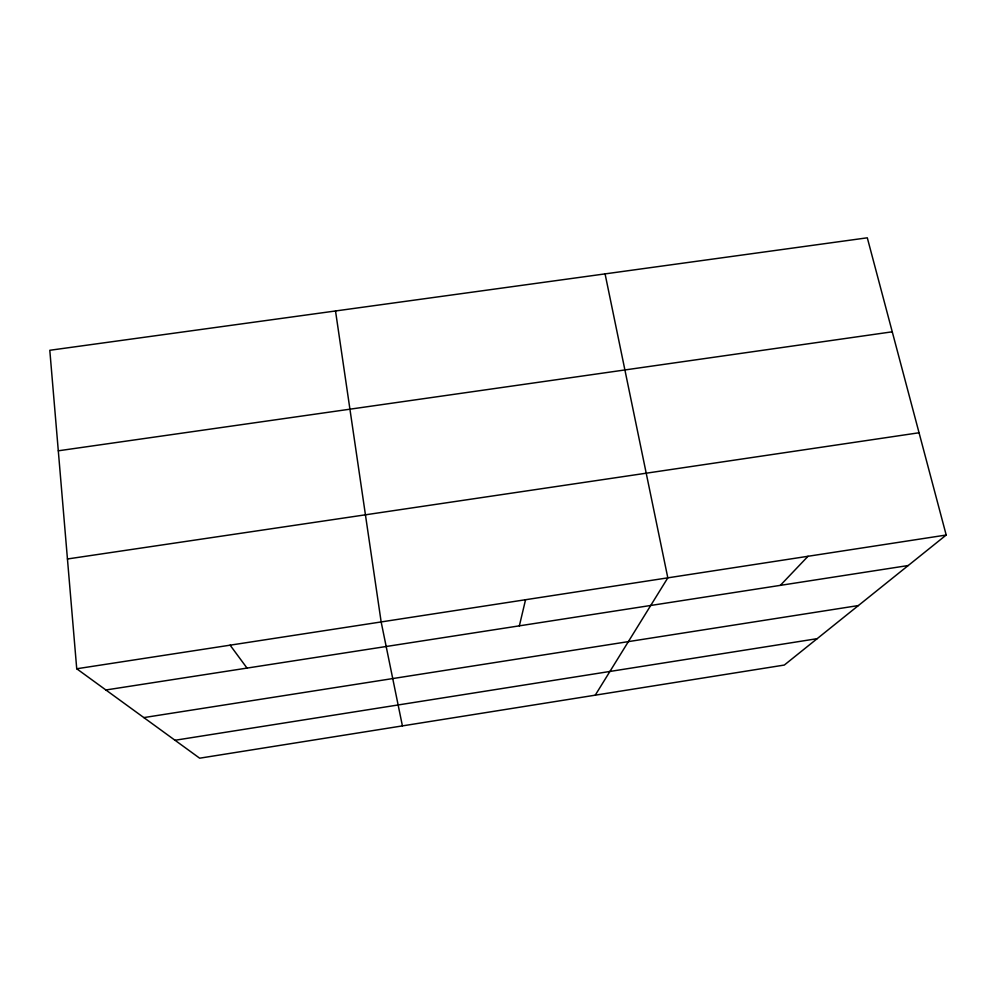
<?xml version="1.0" encoding="UTF-8"?>
<svg xmlns="http://www.w3.org/2000/svg" width="996" height="996" viewBox="0 0 996 996"><rect width="100%" height="100%" fill="white"/><g stroke="black" fill="none" stroke-linecap="round" stroke-linejoin="round"><path stroke-width="1.49" d="M519.364 625.849L525.552 599.729M595.247 695.171L667.818 577.842L605.07 273.888M780.341 585.362L808.03 556.278M946.2 535.026L784.313 665.054L199.661 758.193L76.729 668.764L49.8 350.281L867.304 237.807L946.2 535.026L76.729 668.764M175.022 740.265L817.156 638.673M143.86 717.593L858.39 605.556M105.9 689.979L908.215 565.529M67.442 558.98L919.059 432.762M58.303 450.802L892.254 331.805M230.113 645.171L247.033 668.092M402.409 725.885L381.157 621.94L335.515 310.976"/></g></svg>
